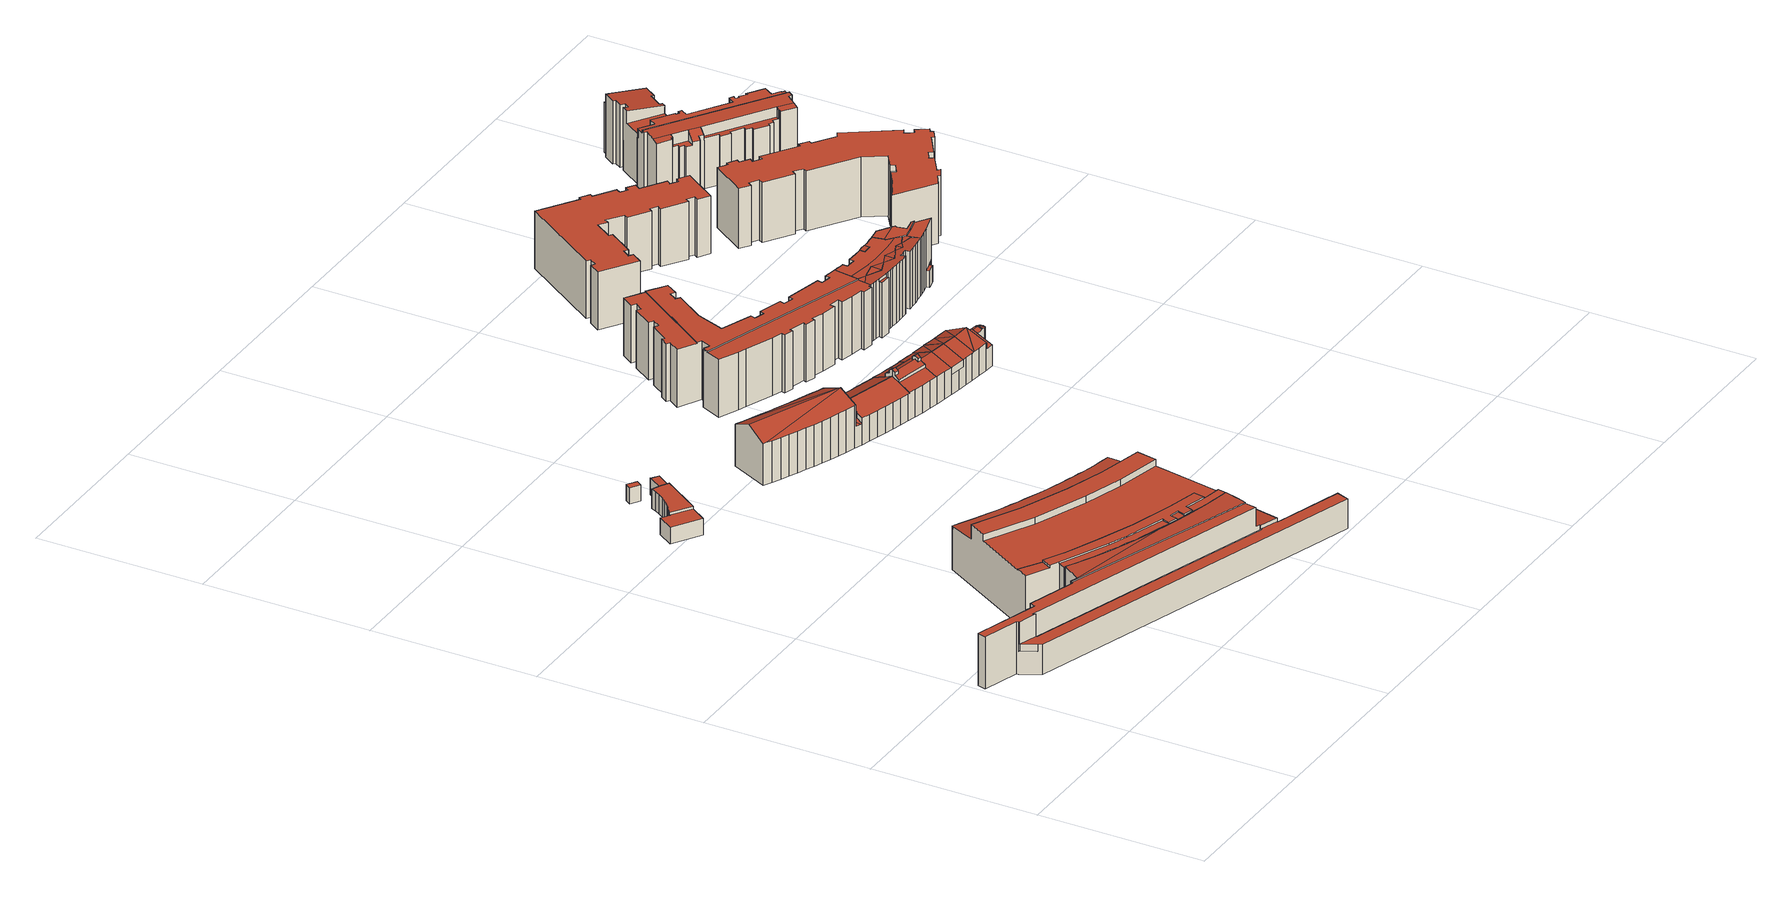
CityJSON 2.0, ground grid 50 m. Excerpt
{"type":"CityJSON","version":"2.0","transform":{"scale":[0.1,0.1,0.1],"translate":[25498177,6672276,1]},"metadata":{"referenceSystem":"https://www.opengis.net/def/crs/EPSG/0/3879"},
"CityObjects":{
"building1":{"type":"Building","attributes":{"dateOfConstruction":"2024-01-01","measuredHeight":16.8,"usage":"Muu rakennus","roofType":"1000"},"address":[{"Country":"Finland","Locality":"Helsinki"}],"geometry":[{"type":"Solid","lod":"2","boundaries":[[[[0,1,2,3,4,5,6,7,8,9,10,11,12]],[[13,14,15,16,17,18,19,20,21]],[[20,22,23,24,25,26,27,28,29,21]],[[30,31,32,33,34]],[[35,36,37,38,39,40,41,42,31,30]],[[40,39,43,44,45,46,47]],[[48,49,50]],[[51,12,11,52]],[[52,11,10,53]],[[53,10,9,54]],[[54,9,8,55]],[[56,3,2,57]],[[49,57,2,1,50]],[[58,0,12,51]],[[59,60,61,62]],[[63,64,65,66]],[[66,65,67,68]],[[68,67,69,70]],[[48,71,57,49]],[[72,19,18,73]],[[73,18,17,74]],[[74,17,16,75]],[[75,16,15,76]],[[6,13,21,7]],[[77,29,28,78]],[[78,28,27,79]],[[79,27,26,80]],[[80,26,25,81]],[[81,25,24,82]],[[82,24,23,83]],[[83,23,22,84]],[[85,42,41,86]],[[87,37,36,88]],[[89,47,46,90]],[[90,46,45,91]],[[91,45,44,92]],[[92,44,43,93]],[[68,70,94,95,58,51,52,53,54,55,96,77,78,79,80,81,82,83,84,97,72,73,74,75,76,98,99,85,86,100,89,90,91,92,93,101,102,103,63,66],[104,105,106,107,59,62,108,109,110]],[[8,7,21,29,77,96,55]],[[105,104,110,35,30,34,5,4,106]],[[95,94,70,69,71,48,50,1,0,58]],[[61,111,88,36,35,110,109,108,62]],[[14,32,31,42,85,99,98,76,15]],[[102,101,93,43,39,38]],[[100,86,41,40,47,89]],[[20,19,72,97,84,22]],[[87,64,63,103,102,38,37]],[[3,56,60,59,107,106,4]],[[34,33,32,14,13,6,5]],[[71,69,67,65,64,87,88,111,61,60,56,57]]]],"semantics":{"surfaces":[{"type":"RoofSurface"},{"type":"WallSurface"},{"type":"GroundSurface"}],"values":[[0,0,0,0,0,0,0,1,1,1,1,1,1,1,1,1,1,1,1,1,1,1,1,1,1,1,1,1,1,1,1,1,1,1,1,1,1,2,1,1,1,1,1,1,1,1,1,1,1,0]]}}]},
"building2":{"type":"Building","attributes":{"dateOfConstruction":"1990-01-01","dateOfDemolition":"2020-01-01","measuredHeight":5.8,"class":"Muut myymälärakennukset","function":"Myymälärakennukset","roofType":"1000","storeysAboveGround":2},"address":[{"Country":"Finland","Locality":"Helsinki"}],"geometry":[{"type":"Solid","lod":"2","boundaries":[[[[112,113,114,115,116,117,118,119,120,121,122,123,124,125,126,127,128,129,130,131,132,133,134,135]],[[133,136,137,134]],[[138,139,140,141]],[[134,137,142,135]],[[121,143,144,122]],[[127,145,146,128]],[[136,147,148,149]],[[132,150,147,136,133]],[[117,151,152,118]],[[112,135,142,149,148,139,138,153]],[[129,154,155,130]],[[128,146,154,129]],[[120,156,143,121]],[[125,157,158,126]],[[124,159,157,125]],[[113,160,161,114]],[[123,162,159,124]],[[112,153,160,113]],[[130,155,163,131]],[[126,158,145,127]],[[149,142,137,136]],[[117,116,141,140,151]],[[115,164,141,116]],[[131,163,150,132]],[[153,138,141,164,161,160]],[[119,165,156,120]],[[122,144,162,123]],[[139,148,147,150,163,155,154,146,145,158,157,159,162,144,143,156,165,152,151,140]],[[118,152,165,119]],[[114,161,164,115]]]],"semantics":{"surfaces":[{"type":"GroundSurface"},{"type":"WallSurface"},{"type":"RoofSurface"}],"values":[[0,1,1,1,1,1,1,1,1,1,1,1,1,1,1,1,1,1,1,1,2,1,1,1,2,1,1,2,1,1]]}}]},
"building3":{"type":"Building","attributes":{"dateOfConstruction":"1936-01-01","measuredHeight":18,"class":"Asemarakennukset ja terminaalit","function":"Rautatie- ja linja-autoasemat, lento- ja satamaterminaalit","usage":"Muu rakennus","roofType":"1000;2110","storeysAboveGround":3},"address":[{"Country":"Finland","Locality":"Helsinki","ThoroughfareNumber":"8","ThoroughfareName":"Katajanokanlaituri","PostCode":"00160"}],"geometry":[{"type":"Solid","lod":"2","boundaries":[[[[166,167,168,169,170,171,172]],[[173,174,175,176]],[[177,178,179,180,181,182,183,184,185,186,187,188,189,190]],[[191,192,193,194,195,196,197,198,199,200,201,202,203,204,205,206,207,208,209]],[[210,211,212,213,214,215,216,217,218,219,220,221,222,223,224,225,226,227,228,229,230,16,231,232,233,234,235,236,237,238,239,240,241,242,243,244]],[[245,246,247,248,249,250,251,252,253,254]],[[255,256,257,258,259,260,261,262,263,264,265,266,267,268,269,270,271,272,273,274,275,276,277,278,279,280,281,282,283,284,285,286,287,288]],[[289,290,291,292]],[[293,170,169,294]],[[294,169,168,295]],[[295,168,167,296]],[[190,175,174,177]],[[173,209,208,174]],[[177,174,208,207,178]],[[178,207,206,179]],[[179,206,205,180]],[[180,205,204,181]],[[181,204,203,182]],[[182,203,202,232,183]],[[232,202,201,233]],[[233,201,200,234]],[[234,200,199,235]],[[235,199,198,236]],[[236,198,197,237]],[[237,197,196,238]],[[238,196,195,239]],[[239,195,194,240]],[[240,194,193,241]],[[241,193,192,242]],[[242,192,191,243]],[[171,244,243,172]],[[183,232,231,184]],[[297,16,230,298]],[[298,230,229,299]],[[299,229,228,300]],[[300,228,227,301]],[[301,227,226,302]],[[302,226,225,303]],[[303,225,224,304]],[[304,224,223,305]],[[305,223,222,306]],[[306,222,221,307]],[[307,221,220,308]],[[308,220,219,309]],[[309,219,218,310]],[[310,218,217,311]],[[311,217,216,312]],[[312,216,215,313]],[[313,215,214,314]],[[314,214,213,315]],[[315,213,212,316]],[[316,212,211,317]],[[317,211,210,318]],[[288,253,252,255]],[[255,252,251,256]],[[256,251,250,257]],[[257,250,249,258]],[[185,248,247,186]],[[186,247,246,187]],[[187,246,245,188]],[[188,245,254,189]],[[319,287,286,320]],[[320,286,285,321]],[[321,285,284,322]],[[322,284,283,323]],[[323,283,282,324]],[[324,282,281,325]],[[325,281,280,326]],[[326,280,279,327]],[[327,279,278,328]],[[328,278,277,329]],[[329,277,276,330]],[[330,276,275,331]],[[331,275,274,332]],[[332,274,273,333]],[[333,273,272,334]],[[334,272,271,335]],[[335,271,270,336]],[[336,270,269,337]],[[337,269,268,338]],[[338,268,267,339]],[[339,267,266,340]],[[340,266,265,341]],[[341,265,264,342]],[[342,264,263,343]],[[343,263,262,344]],[[291,261,260,292]],[[345,290,289,346]],[[347,259,258,249,248,185,184,231,16,297]],[[296,167,166,176,175,190,189,254,253,288,287,319]],[[347,297,298,299,300,301,302,303,304,305,306,307,308,309,310,311,312,313,314,315,316,317,318,293,294,295,296,319,320,321,322,323,324,325,326,327,328,329,330,331,332,333,334,335,336,337,338,339,340,341,342,343,344,345,346]],[[347,346,289,292,260,259]],[[345,344,262,261,291,290]],[[166,172,243,191,209,173,176]],[[293,318,210,244,171,170]]]],"semantics":{"surfaces":[{"type":"RoofSurface"},{"type":"WallSurface"},{"type":"GroundSurface"}],"values":[[0,0,0,0,0,0,0,0,1,1,1,1,1,1,1,1,1,1,1,1,1,1,1,1,1,1,1,1,1,1,1,1,1,1,1,1,1,1,1,1,1,1,1,1,1,1,1,1,1,1,1,1,1,1,1,1,1,1,1,1,1,1,1,1,1,1,1,1,1,1,1,1,1,1,1,1,1,1,1,1,1,1,1,1,1,1,1,1,1,1,2,1,1,1,1]]}}]},
"building4":{"type":"Building","attributes":{"dateOfDemolition":"2020-01-01","measuredHeight":2.6,"roofType":"1000"},"address":[{"Country":"Finland","Locality":"Helsinki"}],"geometry":[{"type":"Solid","lod":"2","boundaries":[[[[348,349,350,351]],[[352,353,354,355]],[[355,354,349,348]],[[353,352,351,350]],[[354,353,350,349]],[[352,355,348,351]]]],"semantics":{"surfaces":[{"type":"GroundSurface"},{"type":"RoofSurface"},{"type":"WallSurface"}],"values":[[0,1,2,2,2,2]]}}]},
"building5":{"type":"Building","attributes":{"dateOfConstruction":"1952-01-01","measuredHeight":15.7,"class":"Toimistorakennukset","function":"Toimistorakennukset","usage":"Varastorakennus","roofType":"2100;3500;2110;1000","storeysAboveGround":3},"address":[{"Country":"Finland","Locality":"Helsinki","ThoroughfareNumber":"1","ThoroughfareName":"Mastokatu","PostCode":"00160"}],"geometry":[{"type":"Solid","lod":"2","boundaries":[[[[356,357,358,359]],[[357,360,361,358]],[[362,363,364]],[[365,366,367,368,369,370,371]],[[362,372,373,363]],[[374,375,367,376,377,378,379,380,381,382,383,384,385]],[[386,387,388,389,390,391,392,393,394,395,396]],[[397,398,399,400,401,402,403]],[[404,405,406,407,408,409,410,411]],[[412,413,414,415]],[[413,416,417,414]],[[418,408,407,419,420,421,422,423]],[[424,425,426,427,428,429,430]],[[431,432,433,434]],[[432,435,436,433]],[[401,400,437,438,439,440,441]],[[441,440,442,443,444,445,424]],[[446,447,448,440,439]],[[449,450,451,452,453]],[[454,455,449,453]],[[456,457,458,459,454]],[[460,461,456,454]],[[462,463,464]],[[462,464,465,466,467]],[[468,469,461,460]],[[470,471,468,460]],[[472,473,474,475]],[[474,473,476,477]],[[478,479,480]],[[481,482,483,484]],[[484,483,485,486]],[[486,485,487,488]],[[488,487,489,490]],[[490,489,491,492]],[[493,494,495,496]],[[497,498,499,500]],[[500,499,501,502]],[[502,501,503,504]],[[504,503,505,506]],[[506,505,507,508]],[[508,507,509,510]],[[510,509,511,512]],[[512,511,513,514]],[[514,513,515,516]],[[517,371,370,518]],[[518,370,369,519]],[[519,369,368,520]],[[367,366,376]],[[373,376,366,365,363]],[[372,377,376,373]],[[521,383,382,522]],[[522,382,381,523]],[[523,381,380,524]],[[524,380,379,525]],[[525,379,378,526]],[[526,378,377,527]],[[393,528,394]],[[529,392,391,530]],[[530,391,390,531]],[[531,390,389,532]],[[532,389,388,533]],[[533,388,387,534]],[[374,396,395,375]],[[384,403,402,385]],[[535,399,398,536]],[[536,398,397,537]],[[401,404,411,402]],[[409,412,415,410]],[[423,417,416,418]],[[430,422,421,424]],[[386,430,429,387]],[[538,428,427,539]],[[539,427,426,540]],[[405,431,434,406]],[[419,436,435,420]],[[541,438,437,542]],[[424,445,425]],[[543,444,443,544]],[[479,447,446,480]],[[440,453,452,442]],[[545,451,450,546]],[[454,459,455]],[[547,458,457,548]],[[549,466,465,550]],[[551,469,468,552]],[[462,470,460,463]],[[553,554,555,556]],[[556,555,557,558]],[[559,478,480,560]],[[527,377,372,362,364,561,482,481]],[[561,364,363,365,371,517,562,563,357]],[[564,549,550,565,566,559,560,541,542,535,536,537,521,522,523,524,525,526,527,481,484,486,488,490,492,553,556,558,493,496,567,568,497,500,502,504,506,508,510,512,514,516,569,529,530,531,532,533,534,538,539,540,543,544,545,546,547,548,551,552,570]],[[563,562,571,569,516,515]],[[520,368,367,375,395,394]],[[547,546,450,449,455,459,458]],[[565,550,465,464,572]],[[551,548,457,456,461,469]],[[474,477,471,470,462,467,475]],[[570,552,468,471,477,476]],[[564,570,476,473,472]],[[549,564,472,475,467,466]],[[559,566,573,447,479,478]],[[573,566,565,572]],[[448,463,460,454,453,440]],[[545,544,443,442,452,451]],[[541,560,480,446,439,438]],[[434,433,436,419,407,406]],[[543,540,426,425,445,444]],[[424,421,420,435,432,441]],[[386,396,414,417,423,422,430]],[[412,409,408,418,416,413]],[[441,432,431,405,404,401]],[[374,385,402,411,410,415,414,396]],[[535,542,437,400,399]],[[538,534,387,429,428]],[[529,569,571,528,393,392]],[[521,537,397,403,384,383]],[[497,568,361,360,498]],[[494,493,558,557]],[[554,553,492,491]],[[567,496,495,356,359]],[[568,567,359,358,361]],[[573,572,464,463,448,447]],[[520,394,528,571,562,517,518,519]],[[563,515,513,511,509,507,505,503,501,499,498,360,357]],[[554,491,489,487,485,483,482,561,357,356,495,494,557,555]]]],"semantics":{"surfaces":[{"type":"RoofSurface"},{"type":"WallSurface"},{"type":"GroundSurface"}],"values":[[0,0,0,0,0,0,0,0,0,0,0,0,0,0,0,0,0,0,0,0,0,0,0,0,0,0,0,0,0,1,1,1,1,1,1,1,1,1,1,1,1,1,1,1,1,1,1,1,1,1,1,1,1,1,1,1,1,1,1,1,1,1,1,1,1,1,1,1,1,1,1,1,1,1,1,1,1,1,1,1,1,1,1,1,1,1,1,1,1,1,1,2,1,1,1,1,1,1,1,1,1,1,1,1,1,1,1,1,1,1,1,1,1,1,1,1,1,1,1,1,1,1,0,0,0,0]]}}]},
"building6":{"type":"Building","attributes":{"dateOfConstruction":"2007-01-01","measuredHeight":17.8,"class":"Asuinkerrostalot","function":"Muut kerrostalot","usage":"Asuinrakennus","roofType":"1000","storeysAboveGround":5},"address":[{"Country":"Finland","Locality":"Helsinki","ThoroughfareNumber":"7","ThoroughfareName":"Kanavakatu","PostCode":"00160"}],"geometry":[{"type":"Solid","lod":"2","boundaries":[[[[574,575,576,577]],[[578,579,580,581]],[[582,583,584,585]],[[586,587,588,589,590,591]],[[592,593,594,589,588,595,596,597,598,599,600,601,602,603,604,605]],[[606,607,608,609]],[[610,611,612,613]],[[614,615,616,617]],[[581,580,618,619]],[[620,621,622,623]],[[624,625,626,627]],[[628,629,578,581,619,630,631,632,633,634,635,636,637,638,606,609,639,640,574,577,641,642,643,644,645,610,613,646,647,648,649,650,651,652,653,654,655,656,657,658,587,586,659,614,617,660,661,620,623,662,663,664,582,585,665,666,667,668,669,670,671]],[[631,672,673,632]],[[647,592,605,648]],[[637,674,675,638]],[[640,676,575,574]],[[652,601,600,653]],[[651,602,601,652]],[[649,604,603,650]],[[677,678,679]],[[680,621,620,661]],[[666,681,682,667]],[[662,683,684,663]],[[609,608,685,639]],[[643,686,687,644]],[[653,600,599,654]],[[632,673,688,633]],[[577,576,689,641]],[[641,689,690,642]],[[633,688,691,634]],[[667,682,692,668]],[[665,693,681,666]],[[634,691,694,635]],[[658,595,588,587]],[[670,695,696,671]],[[610,645,678,677,697,611]],[[648,605,604,649]],[[659,698,615,614]],[[686,643,642,690]],[[654,599,598,655]],[[668,692,699,669]],[[645,644,687,627,626,700,679,678]],[[650,603,602,651]],[[617,616,701,660]],[[630,702,672,631]],[[619,618,702,630]],[[629,703,579,578]],[[660,701,680,661]],[[686,690,689,576,575,676,685,608,607,675,674,704,694,691,688,673,672,702,618,580,579,703,705,624,627,687]],[[625,696,695,699,692,682,681,693,584,583,706,684,683,622,621,680,701,616,615,698,591,590,707,612,611,697,700,626]],[[646,613,612,707,594,593]],[[585,584,693,665]],[[592,647,646,593]],[[636,704,674,637]],[[664,706,583,582]],[[663,684,706,664]],[[635,694,704,636]],[[655,598,597,656]],[[656,597,596,657]],[[639,685,676,640]],[[628,705,703,629]],[[594,707,590,589]],[[679,700,697,677]],[[657,596,595,658]],[[586,591,698,659]],[[623,622,683,662]],[[628,671,696,625,624,705]],[[669,699,695,670]],[[638,675,607,606]]]],"semantics":{"surfaces":[{"type":"WallSurface"},{"type":"RoofSurface"},{"type":"GroundSurface"}],"values":[[0,0,0,0,1,0,0,0,0,0,0,2,0,0,0,0,0,0,0,1,0,0,0,0,0,0,0,0,0,0,0,0,0,0,0,0,0,0,0,0,0,0,0,0,0,0,0,0,1,1,0,0,0,0,0,0,0,0,0,0,0,0,0,0,0,0,0,0,0]]}}]},
"building7":{"type":"Building","attributes":{"dateOfConstruction":"2012-01-01","measuredHeight":8.3,"usage":"Muu rakennus","roofType":"9999"},"address":[{"Country":"Finland","Locality":"Helsinki"}],"geometry":[{"type":"Solid","lod":"2","boundaries":[[[[708,709,710,711]],[[709,712,713,710]],[[714,709,708]],[[715,716,717,718]],[[718,717,719,720]],[[720,719,721,722]],[[722,721,723,724]],[[724,723,725,726]],[[727,728,729,730]],[[730,729,731,732]],[[732,731,733,734]],[[734,733,735,736]],[[736,735,737,738]],[[738,737,739,740]],[[740,739,741,742]],[[742,741,743,744]],[[745,746,747,748]],[[748,747,749,750]],[[750,749,751,752]],[[752,751,753,754]],[[754,753,755,756]],[[756,755,757,758]],[[758,757,759,760]],[[760,759,761,762]],[[762,761,716,715]],[[763,764,765,766]],[[766,765,767,768]],[[768,767,769,770]],[[770,769,771,772]],[[772,771,773,774]],[[774,773,775,776]],[[776,775,777,778]],[[778,777,779,780]],[[781,728,727,782,713,712]],[[745,748,750,752,754,756,758,760,762,715,718,720,722,724,726,783,782,727,730,732,734,736,738,740,742,744,763,766,768,770,772,774,776,778,780]],[[783,726,725,714,708,711]],[[745,780,779,746]],[[763,744,743,764]],[[782,783,711,710,713]],[[709,714,725,723,721,719,717,716]],[[709,716,761,759,757,755,753,751,749,747,746]],[[709,746,779,777,775,773,771,769,767,765,764,743]],[[709,743,741,739,737,735,733,731,729,728,781]],[[709,781,712]]]],"semantics":{"surfaces":[{"type":"RoofSurface"},{"type":"WallSurface"},{"type":"GroundSurface"}],"values":[[0,0,0,1,1,1,1,1,1,1,1,1,1,1,1,1,1,1,1,1,1,1,1,1,1,1,1,1,1,1,1,1,1,1,2,1,1,1,1,0,0,0,0,0]]}}]},
"building8":{"type":"Building","attributes":{"dateOfConstruction":"2006-01-01","measuredHeight":17.9,"class":"Asuinkerrostalot","function":"Muut kerrostalot","usage":"Asuinrakennus","roofType":"2110;1000;2100","storeysAboveGround":5},"address":[{"Country":"Finland","Locality":"Helsinki","ThoroughfareNumber":"9","ThoroughfareName":"Kanavakatu","PostCode":"00160"}],"geometry":[{"type":"Solid","lod":"2","boundaries":[[[[784,785,786,787,788,789,790,791,792,793,794,795,796,797,798,799,800]],[[801,785,802]],[[803,786,785,801]],[[804,805,787,786]],[[806,807,808,809,810]],[[811,789,788,787,805]],[[812,813,814,789]],[[813,815,816,814]],[[817,818,819,820,821,822,823,824,825,826,827,828,829,830,831,832,833,834,835,836,837,838,839,840,816,815,813,812,789,811,841,804,786,803,842,802,843,705]],[[802,844,843]],[[845,846,847,848,849,850,851,852,853,854,855]],[[840,856,857,792,816]],[[838,858,859,860,861,862,863,864,857]],[[865,837,836,866]],[[866,836,835,867]],[[867,835,834,868]],[[868,834,833,869]],[[869,833,832,870]],[[870,832,831,871]],[[871,831,830,872]],[[872,830,829,873]],[[873,829,828,874]],[[874,828,827,875]],[[875,827,826,876]],[[876,826,825,877]],[[877,825,824,878]],[[878,824,823,879]],[[879,823,822,880]],[[880,822,821,881]],[[882,820,819,883]],[[884,819,818,885]],[[885,818,817,886]],[[886,817,705,887]],[[888,799,798]],[[816,792,791]],[[816,791,790,814]],[[814,790,789]],[[785,784,802]],[[802,784,800,844]],[[889,696,890,891]],[[891,890,892,893]],[[893,892,894,895]],[[895,894,896,897]],[[897,896,898,899]],[[899,898,900,901]],[[901,900,902,903]],[[903,902,904,905]],[[906,907,908,909]],[[842,801,802]],[[803,801,842]],[[841,805,804]],[[910,808,807,911]],[[911,807,806,912]],[[912,806,810,913]],[[811,805,841]],[[914,915,916,917]],[[918,855,854,919]],[[920,851,850,921]],[[921,850,849,922]],[[922,849,848,923]],[[863,847,846,864]],[[864,846,845,857]],[[839,856,840]],[[924,860,859,925]],[[925,859,858,926]],[[927,928,929,930]],[[930,929,931,932]],[[932,931,933,934]],[[887,705,843,844,800,799,888,696,889]],[[935,936,924,925,926,865,866,867,868,869,870,871,872,873,874,875,876,877,878,879,880,881,937,938,884,885,886,887,889,891,893,895,897,899,901,903,905,939,940,941,906,909,942,914,917,920,921,922,923,927,930,932,934]],[[943,908,907,944,910,911,912,913,945,904,902,900,898,896,894,892,890,696,888,798,797,796,795,794,793,918,919]],[[946,933,931,929,928,947,948]],[[949,937,881,821,820,882]],[[908,943,950,942,909]],[[845,855,918,793,792,857]],[[933,946,935,934]],[[946,948,936,935]],[[857,856,839,838]],[[924,936,948,947,861,860]],[[947,928,862,861]],[[927,923,848,847,863,862,928]],[[920,917,916,852,851]],[[950,943,919,854]],[[915,914,942,950]],[[951,938,937,949]],[[944,907,906,941]],[[941,940,809,808,910,944]],[[940,939,945,913,810,809]],[[904,945,939,905]],[[884,938,951,883,819]],[[865,926,858,838,837]],[[915,950,854,853,852,916]],[[951,949,882,883]]]],"semantics":{"surfaces":[{"type":"RoofSurface"},{"type":"WallSurface"},{"type":"GroundSurface"}],"values":[[0,0,0,0,0,0,0,0,0,0,0,0,0,1,1,1,1,1,1,1,1,1,1,1,1,1,1,1,1,1,1,1,1,1,1,1,1,1,1,1,1,1,1,1,1,1,1,1,1,1,1,1,1,1,1,1,1,1,1,1,1,1,1,1,1,1,1,1,1,2,0,0,1,1,1,1,1,1,1,1,1,1,1,1,1,1,1,1,1,1,1,0,0]]}}]},
"building9":{"type":"Building","attributes":{"dateOfConstruction":"2006-01-01","measuredHeight":17.5,"class":"Asuinkerrostalot","function":"Muut kerrostalot","usage":"Asuinrakennus","roofType":"1000","storeysAboveGround":5},"address":[{"Country":"Finland","Locality":"Helsinki","ThoroughfareNumber":"10","ThoroughfareName":"Linnankatu","PostCode":"00160"}],"geometry":[{"type":"Solid","lod":"2","boundaries":[[[[952,953,954,955]],[[956,957,958,959]],[[960,956,959,961]],[[962,963,964,965]],[[966,967,968,969]],[[970,966,969,971]],[[972,973,974,975]],[[976,977,978,979]],[[980,972,975,981]],[[982,976,979,983]],[[984,980,981,985]],[[986,987,988,989]],[[990,991,992,993]],[[994,962,965,995]],[[977,996,997,978]],[[973,998,999,974]],[[1000,1001,1002,1003]],[[991,1004,1005,992]],[[1006,1007,1008,1009]],[[1001,994,995,1002]],[[1007,984,985,1008]],[[996,1010,1011,997]],[[1012,952,955,1013]],[[1010,1012,1013,1011]],[[1014,1015,1016,1017]],[[1018,1000,1003,1019]],[[1020,1021,1022,1023]],[[1024,960,961,1025]],[[1026,1024,1025,1027]],[[998,970,971,999]],[[1028,986,989,1029]],[[987,986,1028,1030,1004,991,990,967,966,970,998,973,972,980,984,1007,1006,1031,963,962,994,1001,1000,1018,1015,1014,1021,1020,1032,953,952,1012,1010,996,977,976,982,957,956,960,1024,1026]],[[1021,1014,1017,1022]],[[1032,1020,1023,1033]],[[953,1032,1033,954]],[[1015,1018,1019,1016]],[[1031,1006,1009,1034]],[[963,1031,1034,964]],[[957,982,983,958]],[[1027,1025,961,959,958,983,979,978,997,1011,1013,955,954,1033,1023,1022,1017,1016,1019,1003,1002,995,965,964,1034,1009,1008,985,981,975,974,999,971,969,968,993,992,1005,1035,1029,989,988]],[[967,990,993,968]],[[987,1026,1027,988]],[[1004,1030,1035,1005]],[[1030,1028,1029,1035]]]],"semantics":{"surfaces":[{"type":"WallSurface"},{"type":"RoofSurface"},{"type":"GroundSurface"}],"values":[[0,0,0,0,0,0,0,0,0,0,0,0,0,0,0,0,0,0,0,0,0,0,0,0,0,0,0,0,0,0,0,1,0,0,0,0,0,0,0,2,0,0,0,0]]}}]},
"building10":{"type":"Building","attributes":{"dateOfConstruction":"2006-01-01","measuredHeight":18.1,"class":"Asuinkerrostalot","function":"Muut kerrostalot","usage":"Asuinrakennus","roofType":"1000","storeysAboveGround":5},"address":[{"Country":"Finland","Locality":"Helsinki","ThoroughfareNumber":"9","ThoroughfareName":"Kanavakatu","PostCode":"00160"}],"geometry":[{"type":"Solid","lod":"2","boundaries":[[[[1036,1037,1038,1039]],[[1040,1041,1042,1043]],[[1044,1045,1046,1047]],[[1048,1049,1050,1051]],[[1052,1048,1051,1053]],[[1054,1052,1053,1055]],[[1056,1057,1058,1059]],[[1060,1061,1062,1063]],[[1057,1064,1065,1058]],[[1066,1044,1047,1067]],[[1064,1068,1069,1065]],[[1070,1066,1067,1071]],[[1072,1073,1074,1075]],[[1041,1076,1077,1042]],[[1068,1078,1079,1069]],[[1080,1081,1082,1083]],[[1084,1085,1071,1067,1047,1046,1086,1087,1088,1089,1090,1091,1092,1093,1094,1095,1039,1038,1096,1063,1062,1059,1058,1065,1069,1079,1043,1042,1077,1097,1098,1055,1053,1051,1050,1099,1100,1101,1102,1103,1075,1074,1104,1105,1106,1107,1108,1109,1110,1111,1112,1113,1083,1082,1114]],[[1115,1116,1103,1102]],[[1117,1118,1108,1107]],[[1119,1081,1080,1120,1121,1122,1123,1124,1118,1117,1125,1126,1127,1073,1072,1116,1115,1128,1129,1130,1049,1048,1052,1054,1131,1132,1076,1041,1040,1078,1068,1064,1057,1056,1061,1060,1133,1037,1036,1134,1135,1136,1137,1138,1139,1140,1141,1142,1143,1045,1044,1066,1070,1144,1145]],[[1140,1139,1090,1089]],[[1123,1122,1111,1110]],[[1120,1080,1083,1113]],[[1124,1123,1110,1109]],[[1121,1120,1113,1112]],[[1144,1070,1071,1085]],[[1130,1129,1100,1099]],[[1126,1125,1106,1105]],[[1116,1072,1075,1103]],[[1143,1142,1087,1086]],[[1138,1137,1092,1091]],[[1131,1054,1055,1098]],[[1037,1133,1096,1038]],[[1061,1056,1059,1062]],[[1045,1143,1086,1046]],[[1125,1117,1107,1106]],[[1145,1144,1085,1084]],[[1122,1121,1112,1111]],[[1119,1145,1084,1114]],[[1049,1130,1099,1050]],[[1073,1127,1104,1074]],[[1132,1131,1098,1097]],[[1127,1126,1105,1104]],[[1142,1141,1088,1087]],[[1078,1040,1043,1079]],[[1135,1134,1095,1094]],[[1129,1128,1101,1100]],[[1128,1115,1102,1101]],[[1139,1138,1091,1090]],[[1118,1124,1109,1108]],[[1076,1132,1097,1077]],[[1081,1119,1114,1082]],[[1137,1136,1093,1092]],[[1133,1060,1063,1096]],[[1134,1036,1039,1095]],[[1136,1135,1094,1093]],[[1141,1140,1089,1088]]]],"semantics":{"surfaces":[{"type":"WallSurface"},{"type":"GroundSurface"},{"type":"RoofSurface"}],"values":[[0,0,0,0,0,0,0,0,0,0,0,0,0,0,0,0,1,0,0,2,0,0,0,0,0,0,0,0,0,0,0,0,0,0,0,0,0,0,0,0,0,0,0,0,0,0,0,0,0,0,0,0,0,0,0,0,0]]}}]},
"building11":{"type":"Building","attributes":{"dateOfConstruction":"1980-01-01","measuredHeight":19.1,"class":"Asuinkerrostalot","function":"Muut kerrostalot","usage":"Asuinrakennus","roofType":"2100;1000","storeysAboveGround":5},"address":[{"Country":"Finland","Locality":"Helsinki","ThoroughfareNumber":"11","ThoroughfareName":"Linnankatu","PostCode":"00160"}],"geometry":[{"type":"Solid","lod":"2","boundaries":[[[[1146,1147,1148,1149]],[[1150,1149,1148,1151,1152,1153]],[[1154,1155,1156,1157,1158,1159,1160,1161]],[[1162,1163,1164,1165]],[[1166,1167,1168,1169,1170,1171]],[[1172,1173,1174,1175]],[[1176,1177,1178,1179]],[[1180,1181,1182,1183]],[[1184,1185,1186,1187]],[[1188,1189,1190,1191]],[[1192,1193,1194,1195]],[[1196,1197,1198,1199]],[[1200,1195,1194,1201,1202,1203]],[[1202,1201,1204,1205]],[[1206,1207,1208,1209]],[[1154,1161,1163,1162]],[[1210,1211,1212,1213]],[[1214,1215,1216,1217]],[[1151,1148,1147,1218,1204,1201,1194,1193,1219,1220,1221,1222,1223,1224,1225,1226,1164,1163,1161,1160,1227,1228,1229,1230]],[[1183,1182,1231,1232]],[[1233,1234,1235,1236]],[[1237,1203,1202,1205]],[[1238,1239,1240,1241]],[[1242,1219,1193,1192]],[[1175,1174,1243,1244]],[[1213,1212,1173,1172]],[[1245,1165,1164,1226,1178,1177,1223,1222]],[[1246,1247,1248,1249]],[[1250,1251,1252,1234,1233,1253]],[[1199,1198,1156,1155]],[[1254,1255,1256,1257]],[[1246,1258,1259,1260,1261,1247]],[[1152,1151,1230,1262]],[[1263,1191,1190,1264,1265,1266]],[[1259,1267,1268,1269,1254,1257,1270,1260]],[[1205,1204,1218,1237]],[[1271,1272,1185,1184]],[[1273,1274,1239,1238]],[[1275,1221,1220,1276]],[[1276,1220,1219,1242]],[[1245,1222,1221,1275]],[[1241,1240,1252,1251]],[[1277,1278,1279,1280]],[[1179,1225,1224,1176]],[[1281,1282,1197,1196]],[[1206,1283,1284,1285,1286,1207]],[[1166,1171,1287,1288]],[[1289,1229,1228,1290]],[[1291,1292,1272,1271]],[[1286,1285,1215,1214]],[[1168,1186,1185,1272,1292,1293,1243,1174,1173,1212,1211,1294,1208,1207,1286,1214,1217,1169]],[[1232,1231,1274,1273]],[[1146,1200,1203,1237,1218,1147]],[[1236,1295,1253,1233]],[[1248,1247,1261,1296,1297,1298]],[[1188,1280,1279,1262,1230,1229,1289,1189]],[[1270,1296,1261,1260]],[[1290,1299,1159,1158,1264,1190,1189,1289]],[[1146,1149,1150,1300,1301,1302,1283,1206,1209,1303,1210,1213,1172,1175,1244,1304,1291,1271,1184,1187,1167,1166,1288,1305,1306,1307,1258,1246,1249,1308,1277,1280,1188,1191,1263,1180,1183,1232,1273,1238,1241,1251,1250,1309,1281,1196,1199,1155,1154,1162,1165,1245,1275,1276,1242,1192,1195,1200]],[[1249,1248,1298,1308]],[[1306,1268,1267,1307]],[[1209,1208,1294,1303]],[[1150,1153,1310,1300]],[[1187,1186,1168,1167]],[[1301,1311,1312,1302]],[[1281,1309,1295,1236,1235,1282]],[[1301,1300,1310,1313,1311]],[[1305,1288,1287,1255,1254,1269]],[[1257,1256,1296,1270]],[[1158,1157,1265,1264]],[[1250,1253,1295,1309]],[[1217,1216,1170,1169]],[[1256,1255,1287,1171,1170,1216]],[[1302,1312,1284,1283]],[[1263,1266,1181,1180]],[[1178,1226,1225,1179]],[[1305,1269,1268,1306]],[[1299,1227,1160,1159]],[[1157,1156,1198,1197,1282,1235,1234,1252,1240,1239,1274,1231,1182,1181,1266,1265]],[[1304,1293,1292,1291]],[[1244,1243,1293,1304]],[[1277,1308,1298,1297,1278]],[[1307,1267,1259,1258]],[[1176,1224,1223,1177]],[[1303,1294,1211,1210]],[[1311,1313,1215,1285,1284,1312]],[[1290,1228,1227,1299]],[[1152,1262,1279,1278,1297,1296,1256,1216,1215,1313,1310,1153]]]],"semantics":{"surfaces":[{"type":"WallSurface"},{"type":"RoofSurface"},{"type":"GroundSurface"}],"values":[[0,0,0,0,0,0,1,0,0,0,0,0,0,0,0,0,0,0,1,0,0,1,0,0,0,0,0,0,0,0,0,0,0,0,1,0,0,0,0,0,0,0,0,0,0,0,0,0,0,0,1,0,0,1,1,0,0,1,2,0,0,0,0,0,0,0,0,0,0,0,0,0,1,0,0,0,0,0,1,0,0,0,0,0,0,1,0,1]]}}]}
},
"vertices":[
[114,402,170],[117,396,170],[120,395,170],[175,377,170],[172,384,170],[942,140,170],[948,175,170],[366,374,170],[364,370,170],[217,416,170],[211,399,170],[15,461,170],[7,436,170],[948,175,173],[953,202,176],[952,202,176],[959,239,179],[884,254,178],[809,272,178],[736,293,177],[728,296,177],[366,374,173],[664,316,177],[593,342,178],[523,370,178],[487,386,179],[451,403,179],[415,421,180],[389,370,173],[367,377,173],[944,139,112],[971,196,107],[953,202,107],[948,175,109],[942,140,112],[955,136,112],[953,131,112],[1008,113,112],[1082,354,93],[1103,474,85],[1025,310,98],[1026,310,98],[987,191,107],[1112,520,81],[1027,536,81],[998,375,93],[983,378,93],[973,319,98],[141,352,81],[120,395,81],[117,396,81],[7,436,12],[15,461,12],[211,399,12],[217,416,12],[364,370,12],[175,377,102],[120,395,102],[114,402,12],[177,375,12],[177,375,102],[953,128,102],[953,128,12],[1007,111,12],[1007,111,102],[1214,45,102],[1214,45,12],[1201,7,102],[1201,7,12],[147,341,102],[147,341,12],[141,352,102],[736,293,12],[809,272,12],[884,254,12],[959,239,12],[952,202,12],[367,377,12],[389,370,12],[415,421,12],[451,403,12],[487,386,12],[523,370,12],[593,342,12],[664,316,12],[987,191,12],[1026,310,12],[1008,113,102],[953,131,102],[973,319,12],[983,378,12],[998,375,12],[1027,536,12],[1112,520,12],[141,352,12],[117,396,12],[366,374,12],[728,296,12],[953,202,12],[971,196,12],[1025,310,12],[1103,474,12],[1082,354,12],[1008,113,12],[944,139,12],[942,140,12],[172,384,12],[175,377,12],[953,130,12],[953,131,12],[955,136,12],[953,130,102],
[358,1473,10],[276,1528,10],[306,1574,10],[331,1558,10],[331,1559,10],[332,1560,10],[333,1561,10],[334,1562,10],[334,1563,10],[337,1565,10],[339,1566,10],[342,1568,10],[344,1570,10],[347,1572,10],[350,1574,10],[363,1586,10],[376,1599,10],[388,1613,10],[398,1628,10],[407,1643,10],[415,1660,10],[443,1648,10],[476,1697,10],[498,1682,10],[443,1648,60],[476,1697,60],[389,1520,60],[389,1520,68],[331,1559,68],[331,1559,60],[498,1682,60],[337,1565,68],[339,1566,68],[363,1586,68],[376,1599,68],[443,1648,68],[465,1634,68],[465,1634,60],[415,1660,68],[332,1560,68],[333,1561,68],[358,1473,60],[388,1613,68],[398,1628,68],[334,1563,68],[347,1572,68],[350,1574,68],[344,1570,68],[276,1528,60],[306,1574,60],[342,1568,68],[407,1643,68],[331,1558,60],[334,1562,68],
[328,491,75],[317,472,75],[343,458,75],[368,445,75],[393,432,75],[412,422,75],[424,443,75],[396,457,176],[413,487,176],[349,527,176],[328,491,176],[413,487,174],[479,452,174],[579,410,174],[689,368,174],[818,330,174],[911,308,174],[905,275,174],[963,264,174],[999,471,174],[863,502,174],[743,539,174],[582,602,174],[437,678,174],[349,527,174],[424,443,183],[572,376,183],[630,354,183],[751,314,183],[745,292,183],[772,283,183],[779,306,183],[809,299,183],[802,277,183],[831,270,183],[839,292,183],[905,275,183],[911,308,183],[818,330,183],[689,368,183],[579,410,183],[479,452,183],[413,487,183],[396,457,183],[419,419,179],[445,406,179],[471,394,179],[497,382,179],[523,370,179],[549,359,179],[575,349,179],[602,339,179],[628,329,179],[655,320,179],[682,311,179],[709,302,179],[736,293,179],[760,286,179],[785,279,179],[809,272,179],[834,266,179],[859,260,179],[884,254,179],[909,249,179],[934,244,179],[963,264,179],[905,275,179],[839,292,179],[831,270,179],[802,277,179],[809,299,179],[779,306,179],[772,283,179],[745,292,179],[751,314,179],[630,354,179],[572,376,179],[424,443,179],[412,422,179],[582,602,194],[743,539,194],[863,502,194],[999,471,194],[1010,532,194],[875,563,194],[755,600,194],[606,659,194],[467,731,194],[437,678,194],[606,659,152],[755,600,152],[875,563,152],[1010,532,150],[1011,539,149],[1012,539,149],[1020,582,146],[1019,582,146],[1027,630,142],[1008,633,142],[988,637,143],[969,640,143],[950,644,143],[931,649,143],[912,654,144],[893,659,144],[874,664,144],[850,671,144],[825,679,144],[801,687,144],[777,695,144],[753,704,145],[729,713,145],[705,722,145],[683,731,145],[662,740,144],[640,750,144],[619,760,144],[598,770,144],[577,780,144],[556,791,144],[536,802,144],[515,814,143],[467,731,151],[1112,520,82],[1119,563,82],[1020,582,82],[1012,539,82],[393,432,10],[368,445,10],[343,458,10],[317,472,10],[959,239,10],[934,244,10],[909,249,10],[884,254,10],[859,260,10],[834,266,10],[809,272,10],[785,279,10],[760,286,10],[736,293,10],[709,302,10],[682,311,10],[655,320,10],[628,329,10],[602,339,10],[575,349,10],[549,359,10],[523,370,10],[497,382,10],[471,394,10],[445,406,10],[419,419,10],[515,814,10],[536,802,10],[556,791,10],[577,780,10],[598,770,10],[619,760,10],[640,750,10],[662,740,10],[683,731,10],[705,722,10],[729,713,10],[753,704,10],[777,695,10],[801,687,10],[825,679,10],[850,671,10],[874,664,10],[893,659,10],[912,654,10],[931,649,10],[950,644,10],[969,640,10],[988,637,10],[1008,633,10],[1027,630,10],[1019,582,10],[1119,563,10],[1112,520,10],[1011,539,10],
[417,1737,11],[444,1718,11],[433,1702,11],[405,1720,11],[405,1720,60],[433,1702,60],[444,1718,60],[417,1737,60],
[666,1454,139],[967,1398,169],[683,1515,169],[657,1458,139],[715,1571,139],[711,1573,138],[966,1335,75],[954,1359,86],[947,1341,77],[954,1359,106],[974,1353,106],[976,1360,106],[984,1387,106],[976,1389,106],[981,1403,106],[970,1407,106],[969,1334,75],[974,1353,86],[1156,1347,121],[985,1392,121],[974,1353,103],[969,1334,94],[996,1326,93],[1024,1318,93],[1052,1310,93],[1080,1302,93],[1108,1295,93],[1136,1289,93],[1143,1287,93],[1151,1323,110],[1161,1371,110],[1170,1413,90],[1142,1420,90],[1113,1427,91],[1085,1434,90],[1057,1442,90],[1029,1451,90],[1005,1458,89],[1001,1446,95],[985,1392,122],[1156,1347,122],[1164,1282,95],[1192,1276,95],[1221,1271,95],[1248,1266,95],[1253,1302,111],[1151,1323,111],[1143,1287,95],[1253,1302,120],[1256,1317,127],[1245,1319,127],[1247,1329,132],[1169,1344,132],[1166,1334,127],[1154,1337,127],[1151,1323,120],[1166,1334,136],[1169,1344,142],[1156,1347,142],[1154,1337,136],[1171,1355,136],[1159,1358,136],[1171,1355,126],[1250,1339,127],[1261,1337,127],[1263,1351,120],[1161,1371,120],[1159,1358,126],[1263,1351,111],[1272,1391,92],[1254,1394,92],[1227,1400,92],[1199,1406,92],[1170,1413,92],[1161,1371,111],[1256,1317,136],[1258,1327,142],[1247,1329,141],[1245,1319,136],[1261,1337,136],[1250,1339,136],[1251,1265,95],[1281,1260,95],[1310,1255,94],[1319,1318,121],[1258,1327,121],[1328,1381,94],[1309,1384,94],[1282,1389,94],[1272,1391,94],[1312,1255,94],[1362,1248,94],[1369,1311,121],[1374,1374,95],[1364,1376,95],[1337,1380,95],[1328,1381,95],[1319,1318,122],[1369,1311,122],[1377,1374,95],[1421,1368,95],[1419,1368,95],[1392,1372,96],[1377,1374,96],[1417,1304,122],[1423,1368,95],[1473,1300,121],[1417,1304,121],[1412,1242,94],[1434,1240,94],[1464,1237,95],[1469,1236,95],[1475,1363,94],[1447,1365,95],[1473,1300,122],[1476,1362,94],[1495,1234,75],[1499,1298,104],[1472,1299,104],[1469,1236,75],[1503,1360,76],[1476,1362,75],[1342,1251,73],[1362,1248,73],[1312,1255,73],[941,1343,12],[941,1343,142],[915,1352,140],[915,1352,12],[889,1361,140],[889,1361,12],[862,1370,139],[862,1370,12],[836,1380,138],[836,1380,12],[810,1390,138],[810,1390,12],[707,1434,12],[707,1434,138],[682,1446,139],[682,1446,12],[736,1561,12],[736,1561,139],[762,1550,140],[762,1550,12],[788,1538,140],[788,1538,12],[814,1527,140],[814,1527,12],[840,1517,140],[840,1517,12],[867,1506,140],[867,1506,12],[893,1496,140],[893,1496,12],[920,1487,139],[920,1487,12],[946,1477,139],[946,1477,12],[973,1468,138],[973,1468,12],[970,1407,95],[981,1403,95],[976,1389,95],[984,1387,95],[1136,1289,12],[1108,1295,12],[1080,1302,12],[1052,1310,12],[1024,1318,12],[996,1326,12],[969,1334,12],[1005,1458,95],[1029,1451,12],[1057,1442,12],[1085,1434,12],[1113,1427,12],[1142,1420,12],[1170,1413,12],[1221,1271,12],[1192,1276,12],[1164,1282,12],[1199,1406,12],[1227,1400,12],[1254,1394,12],[1281,1260,12],[1251,1265,12],[1282,1389,12],[1309,1384,12],[1337,1380,12],[1364,1376,12],[1392,1372,12],[1419,1368,12],[1464,1237,12],[1434,1240,12],[1447,1365,12],[1475,1363,12],[784,1401,12],[784,1401,138],[759,1412,138],[759,1412,12],[733,1423,138],[733,1423,12],[1342,1251,12],[1312,1255,12],[947,1341,142],[990,1463,95],[990,1463,137],[1495,1234,12],[1403,1243,12],[1373,1247,12],[657,1458,12],[711,1573,12],[1001,1459,12],[1503,1360,12],[1001,1459,95],[1403,1243,94],[1373,1247,94],
[1109,1644,12],[1109,1644,187],[1112,1654,187],[1112,1654,12],[1438,1564,12],[1438,1564,187],[1407,1569,187],[1407,1569,12],[1253,1736,12],[1253,1736,190],[1249,1722,190],[1249,1722,12],[1185,2035,12],[1076,2108,12],[1076,2108,187],[1129,2072,187],[1129,2072,190],[1185,2035,190],[928,1887,187],[906,1854,187],[961,1824,187],[1051,2071,187],[1064,2062,187],[1048,2039,187],[1035,2047,187],[996,1988,187],[1009,1980,187],[993,1957,187],[980,1965,187],[943,1910,187],[935,1916,187],[919,1893,187],[1189,1630,12],[1189,1630,187],[1142,1644,187],[1142,1644,12],[960,1786,12],[960,1786,190],[973,1817,190],[973,1817,12],[1148,2008,12],[1148,2008,190],[1133,1984,190],[1133,1984,12],[1409,1579,187],[1409,1579,12],[1055,1803,12],[1055,1803,190],[1150,1767,190],[1150,1767,12],[1454,1613,187],[1454,1613,190],[932,1778,190],[932,1778,187],[1448,1572,12],[1440,1573,12],[1368,1586,12],[1333,1594,12],[1337,1608,12],[1306,1615,12],[1303,1600,12],[1258,1610,12],[1219,1622,12],[1216,1612,12],[1186,1621,12],[1141,1644,12],[1138,1635,12],[1082,1664,12],[997,1697,12],[971,1707,12],[913,1733,12],[940,1795,12],[906,1854,12],[928,1887,12],[919,1893,12],[935,1916,12],[943,1910,12],[980,1965,12],[993,1957,12],[1009,1980,12],[996,1988,12],[1035,2047,12],[1048,2039,12],[1064,2062,12],[1051,2071,12],[1161,1999,12],[1145,1976,12],[1086,1888,12],[1146,1753,12],[1176,1743,12],[1181,1757,12],[1280,1713,12],[1284,1728,12],[1396,1703,12],[1393,1688,12],[1425,1682,12],[1427,1697,12],[1466,1691,12],[1333,1594,187],[1337,1608,187],[1216,1612,187],[1186,1621,187],[1138,1635,187],[942,1794,187],[940,1795,187],[936,1786,187],[1086,1888,190],[1284,1728,190],[1396,1703,190],[1146,1753,190],[1176,1743,190],[1141,1644,187],[971,1707,187],[913,1733,187],[1306,1615,187],[1082,1664,187],[997,1697,187],[1303,1600,187],[1393,1688,190],[1280,1713,190],[1258,1610,187],[1427,1697,190],[1466,1691,190],[942,1794,190],[1161,1999,190],[1425,1682,190],[936,1786,190],[1145,1976,190],[1368,1586,187],[1440,1573,187],[1219,1622,187],[1448,1572,187],[1181,1757,190],[961,1824,190],
[1528,1283,92],[1528,1296,98],[1499,1298,98],[1498,1284,91],[1530,1308,92],[1500,1310,92],[1535,1283,91],[1547,1284,14],[1547,1284,89],[1546,1284,89],[1546,1284,14],[1545,1283,89],[1545,1283,14],[1543,1283,89],[1543,1283,14],[1542,1283,89],[1542,1283,14],[1541,1283,90],[1541,1283,14],[1543,1308,14],[1543,1308,89],[1544,1307,89],[1544,1307,14],[1545,1307,89],[1545,1307,14],[1546,1307,89],[1546,1307,14],[1547,1306,88],[1547,1306,14],[1548,1305,88],[1548,1305,14],[1549,1305,88],[1549,1305,14],[1550,1304,88],[1550,1304,14],[1550,1303,88],[1550,1303,14],[1553,1293,14],[1553,1293,88],[1553,1292,88],[1553,1292,14],[1552,1291,87],[1552,1291,14],[1552,1290,87],[1552,1290,14],[1551,1289,88],[1551,1289,14],[1551,1288,88],[1551,1288,14],[1550,1287,88],[1550,1287,14],[1549,1286,88],[1549,1286,14],[1548,1285,88],[1548,1285,14],[1551,1302,14],[1551,1302,88],[1552,1301,88],[1552,1301,14],[1552,1300,87],[1552,1300,14],[1552,1299,87],[1552,1299,14],[1553,1298,87],[1553,1298,14],[1553,1297,87],[1553,1297,14],[1553,1296,87],[1553,1296,14],[1553,1295,87],[1553,1295,14],[1553,1294,87],[1553,1294,14],[1538,1308,91],[1500,1310,14],[1498,1284,14],
[1483,1607,187],[1531,1616,188],[1568,1601,186],[1598,1613,188],[1623,1607,187],[1637,1604,186],[1657,1613,188],[1680,1607,187],[1705,1620,188],[1688,1633,190],[1655,1628,190],[1632,1626,190],[1618,1625,190],[1572,1624,190],[1531,1626,190],[1457,1635,192],[1455,1619,189],[1528,1583,188],[1483,1607,186],[1558,1596,186],[1576,1596,187],[1598,1584,188],[1588,1666,191],[1613,1667,191],[1613,1683,192],[1598,1683,192],[1587,1682,192],[1628,1599,186],[1649,1599,186],[1660,1594,187],[1657,1613,187],[1673,1602,186],[1680,1607,186],[1460,1570,187],[1472,1569,188],[1484,1567,188],[1515,1563,188],[1515,1565,188],[1527,1564,188],[1539,1563,188],[1551,1563,188],[1569,1562,188],[1587,1562,188],[1604,1563,188],[1622,1564,188],[1621,1579,187],[1630,1579,187],[1640,1580,187],[1649,1580,187],[1650,1565,188],[1667,1567,188],[1685,1569,188],[1702,1572,188],[1719,1574,188],[1723,1575,188],[1718,1600,186],[1687,1606,186],[1598,1584,187],[1528,1583,187],[1451,1592,187],[1455,1619,187],[1715,1612,192],[1749,1619,192],[1787,1629,192],[1780,1634,192],[1744,1627,192],[1738,1655,192],[1741,1660,192],[1735,1664,192],[1697,1657,192],[1669,1653,192],[1668,1649,192],[1718,1600,187],[1715,1612,188],[1736,1577,188],[1753,1581,188],[1770,1585,188],[1770,1584,188],[1829,1601,188],[1787,1629,188],[1749,1619,188],[1719,1574,13],[1702,1572,13],[1685,1569,13],[1667,1567,13],[1650,1565,13],[1649,1580,13],[1640,1580,13],[1630,1579,13],[1621,1579,13],[1622,1564,13],[1604,1563,13],[1587,1562,13],[1569,1562,13],[1551,1563,13],[1539,1563,13],[1527,1564,13],[1515,1565,13],[1515,1563,180],[1484,1567,180],[1484,1567,13],[1472,1569,13],[1460,1570,13],[1448,1572,13],[1457,1635,190],[1466,1691,13],[1478,1689,190],[1478,1689,13],[1490,1687,190],[1490,1687,13],[1501,1686,190],[1501,1686,13],[1501,1671,190],[1501,1671,13],[1532,1669,190],[1532,1669,13],[1533,1683,190],[1533,1683,13],[1550,1683,190],[1550,1683,13],[1566,1682,190],[1566,1682,13],[1630,1684,13],[1630,1684,190],[1646,1686,190],[1646,1686,13],[1613,1683,190],[1613,1667,190],[1588,1666,190],[1587,1682,190],[1678,1689,13],[1678,1689,192],[1694,1692,192],[1694,1692,13],[1668,1649,190],[1669,1653,190],[1741,1660,13],[1738,1655,13],[1744,1627,13],[1780,1634,13],[1770,1585,13],[1753,1581,13],[1736,1577,13],[1829,1601,13],[1829,1601,63],[1820,1598,63],[1820,1598,13],[1810,1595,63],[1810,1595,13],[1801,1592,63],[1801,1592,13],[1803,1583,13],[1773,1575,13],[1514,1555,13],[1483,1557,13],[1582,1682,13],[1598,1683,13],[1614,1683,13],[1662,1687,13],[1662,1687,190],[1614,1683,190],[1582,1682,190],[1803,1583,63],[1770,1584,63],[1773,1575,63],[1514,1555,180],[1662,1687,192],[1483,1557,180],
[1455,2313,187],[1408,2345,187],[1408,2345,12],[1455,2313,12],[1627,2198,187],[1605,2212,187],[1605,2212,12],[1627,2198,12],[1619,2186,187],[1619,2186,12],[1160,2232,187],[1182,2265,187],[1182,2265,12],[1160,2232,12],[1555,2384,187],[1576,2370,187],[1576,2370,12],[1555,2384,12],[1562,2396,187],[1562,2396,12],[1480,2463,187],[1507,2445,187],[1507,2445,12],[1480,2463,12],[1530,2246,187],[1538,2258,187],[1538,2258,12],[1530,2246,12],[1474,2455,187],[1474,2455,12],[1598,2201,187],[1598,2201,12],[1361,2531,187],[1361,2531,12],[1679,2275,187],[1687,2286,187],[1687,2286,12],[1679,2275,12],[1584,2381,187],[1608,2365,187],[1608,2365,12],[1584,2381,12],[1265,2162,187],[1265,2162,12],[1516,2272,187],[1516,2272,12],[1502,2436,187],[1502,2436,12],[1275,2203,187],[1287,2195,187],[1287,2195,12],[1275,2203,12],[1596,2347,187],[1596,2347,12],[1208,2279,187],[1197,2287,187],[1197,2287,12],[1208,2279,12],[1508,2261,187],[1508,2261,12],[1448,2302,187],[1448,2302,12],[1352,2292,187],[1301,2217,187],[1301,2217,12],[1352,2292,12],[1290,2225,187],[1290,2225,12],[1376,2350,187],[1342,2299,187],[1342,2299,12],[1376,2350,12],[1653,2164,187],[1653,2164,12],[1720,2264,187],[1720,2264,12],[1657,2290,187],[1657,2290,12],[1665,2301,187],[1194,2258,187],[1400,2333,187],[1400,2333,12],[1194,2258,12],[1665,2301,12],
[2181,1877,190],[2197,1854,190],[2197,1854,8],[2181,1877,8],[2099,1757,190],[2107,1745,190],[2107,1745,8],[2099,1757,8],[1840,2183,190],[1867,2165,190],[1867,2165,8],[1840,2183,8],[1879,1748,190],[1897,1756,190],[1897,1756,8],[1879,1748,8],[1993,1671,190],[1993,1671,8],[2027,1692,190],[2027,1692,8],[2226,1812,190],[2200,1795,190],[2200,1795,8],[2226,1812,8],[2232,1828,190],[2221,1820,190],[2221,1820,8],[2232,1828,8],[2195,1803,190],[2195,1803,8],[1846,2192,190],[1846,2192,8],[2130,1760,190],[2130,1760,8],[1820,2209,190],[1820,2209,8],[1987,1809,190],[1995,1796,190],[1995,1796,8],[1987,1809,8],[2053,1708,190],[2053,1708,8],[2122,1772,190],[2122,1772,8],[1756,2108,190],[1747,2095,190],[1747,2095,8],[1756,2108,8],[1786,2219,8],[1814,2201,8],[1858,2153,8],[1882,2137,8],[1890,2150,8],[1991,2082,8],[1997,2090,8],[2023,2073,8],[2017,2064,8],[2081,2021,8],[2097,2031,8],[2194,1885,8],[2209,1862,8],[2059,1700,8],[2032,1684,8],[1915,1765,8],[1932,1775,8],[1949,1784,8],[1966,1795,8],[1982,1805,8],[2022,1814,8],[2014,1826,8],[2056,1855,8],[2016,1915,8],[1882,2005,8],[1890,2017,8],[1863,2035,8],[1855,2023,8],[1774,2077,8],[1782,2090,8],[1717,2116,8],[1966,1795,190],[1982,1805,190],[2016,1915,190],[1882,2005,190],[1717,2116,190],[1782,2090,190],[1774,2077,190],[1855,2023,190],[1863,2035,190],[1890,2017,190],[2056,1855,190],[2014,1826,190],[2022,1814,190],[1949,1784,190],[1932,1775,190],[1915,1765,190],[2032,1684,190],[2059,1700,190],[2209,1862,190],[2194,1885,190],[2097,2031,190],[2081,2021,190],[2017,2064,190],[2023,2073,190],[1997,2090,190],[1991,2082,190],[1890,2150,190],[1882,2137,190],[1858,2153,190],[1814,2201,190],[1786,2219,190],
[2210,2259,11],[2210,2259,193],[2218,2254,193],[2218,2254,11],[2197,2221,11],[2205,2234,193],[2205,2234,202],[2197,2221,200],[1974,2447,11],[2013,2508,11],[2013,2508,188],[2007,2498,188],[2007,2498,163],[1976,2449,163],[1976,2449,193],[1974,2447,193],[1984,2440,11],[1984,2440,193],[1989,2447,193],[1989,2447,11],[1921,2349,11],[1935,2339,11],[1935,2339,163],[1933,2340,163],[1933,2340,180],[1921,2349,180],[2052,2261,11],[2052,2261,163],[2037,2271,163],[2037,2271,11],[2102,2344,168],[2116,2364,162],[1998,2441,162],[1986,2422,168],[1937,2569,11],[1937,2569,199],[1946,2582,199],[1946,2582,11],[1978,2319,11],[1978,2319,164],[1940,2345,164],[1940,2345,11],[1863,2501,11],[1863,2501,163],[1871,2496,163],[1871,2496,11],[2155,2331,11],[2155,2331,193],[2157,2337,193],[2157,2337,11],[2031,2551,11],[2031,2551,189],[2005,2513,189],[2005,2513,11],[2230,2288,11],[2205,2305,193],[2205,2305,162],[2230,2288,162],[2187,2277,193],[2187,2277,162],[2110,2231,11],[2110,2231,164],[2106,2225,163],[2106,2225,11],[2087,2227,11],[2087,2227,162],[2048,2253,162],[2048,2253,11],[2130,2230,165],[2130,2230,195],[1943,2355,195],[1943,2355,165],[2212,2261,193],[2134,2346,193],[2131,2342,193],[2121,2349,193],[2127,2357,193],[2116,2364,193],[2102,2344,193],[1986,2422,193],[1998,2441,193],[1915,2490,193],[1901,2469,193],[1860,2497,193],[1845,2475,193],[1933,2590,201],[1933,2590,11],[1971,2647,162],[1971,2647,201],[2064,2584,188],[2064,2584,162],[2212,2261,162],[1940,2617,11],[1940,2617,202],[1963,2650,202],[1963,2650,11],[2134,2346,11],[2041,2278,164],[2041,2278,11],[2127,2357,11],[1861,2398,11],[1861,2398,192],[1857,2392,190],[1857,2392,11],[1985,2667,11],[1970,2644,11],[1970,2644,201],[1985,2667,162],[1898,2353,163],[1898,2353,173],[1913,2375,195],[1913,2375,163],[1878,2386,11],[1878,2386,163],[1865,2395,163],[1865,2395,192],[1845,2475,202],[1925,2577,11],[1913,2560,163],[1913,2560,201],[1925,2577,201],[1874,2380,163],[1886,2372,163],[1881,2364,163],[1870,2404,163],[1974,2313,11],[1974,2313,163],[1947,2611,11],[1947,2611,201],[2121,2349,11],[2131,2342,11],[1846,2461,11],[1846,2461,200],[1839,2466,200],[1839,2466,11],[2039,2546,11],[2039,2546,188],[2125,2220,11],[2125,2220,192],[2125,2221,192],[2125,2221,164],[1915,2341,173],[1915,2341,11],[1860,2497,163],[1901,2469,163],[2001,2295,11],[2001,2295,163],[2005,2302,164],[2091,2234,163],[2077,2604,162],[1870,2404,195],[1828,2433,195],[1818,2418,190],[1915,2490,163],[2188,2226,11],[2163,2186,11],[2122,2214,11],[2091,2234,11],[2005,2302,11],[1881,2364,11],[1886,2372,11],[1874,2380,11],[1818,2418,11],[2077,2604,11],[2188,2226,199],[2163,2186,190],[2122,2214,190],[2172,2202,195]
]}
